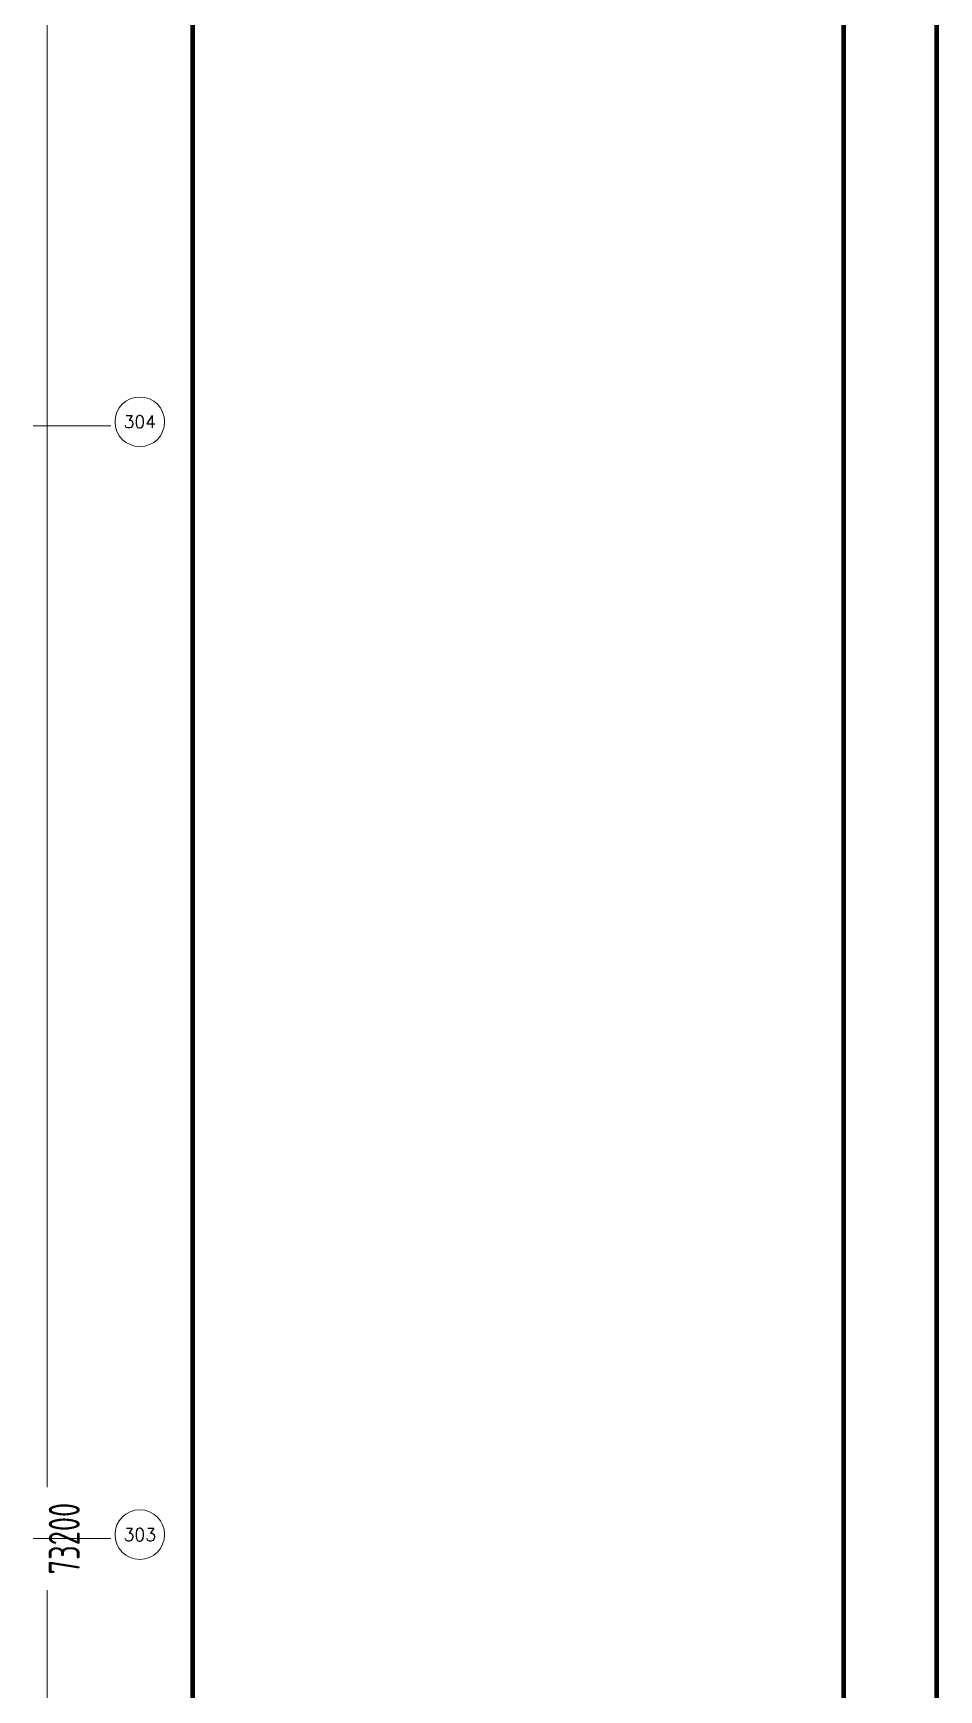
# Model space of a CAD drawing. Extents: x -1201378 to 2367219, y -619313 to 244905.
# Drawn here: x -79568 to -64954, y -221788 to -195065 of the extents above; entities that cross this region are included whole.
import ezdxf
from ezdxf.enums import TextEntityAlignment as Align

# ---------------------------------------------------------------- set-up
doc = ezdxf.new("R2010")
doc.units = 0
doc.header["$LTSCALE"] = 1000
doc.linetypes.add('CENTER', pattern=[2, 1.25, -0.25, 0.25, -0.25])
doc.layers.get('0').update_dxf_attribs({"linetype": 'CONTINUOUS'})
doc.layers.get('Defpoints').update_dxf_attribs({"linetype": 'CONTINUOUS'})
doc.layers.add('0-cxFrame', color=155, linetype='CONTINUOUS')
for name, color, linetype, lineweight in [('0-cxText', 131, 'CONTINUOUS', 25), ('S-axis', 111, 'CONTINUOUS', 0), ('S-dote', 5, 'CENTER', 0)]:
    doc.layers.add(name, color=color, linetype=linetype, lineweight=lineweight)
doc.styles.add('_TCH_AXIS', font='COMPLEX', dxfattribs={"bigfont": 'GBCBIG'})
doc.styles.add('cx_tuming', font='simhei.ttf')
doc.styles.add('cx_tuqian1', font='')
doc.styles.add('TSSD_Dimension', font='tssdeng.shx', dxfattribs={"width": 0.7, "bigfont": 'hztxt.shx'})
doc.styles.add('黑体', font='simhei.ttf', dxfattribs={"width": 0.8})
doc.styles.get('cx_tuqian1').set_extended_font_data('SimSun')
doc.dimstyles.new('TSSD_200_200', dxfattribs={"dimtxt": 500, "dimasz": 200, "dimexe": 200, "dimexo": 500, "dimgap": 200, "dimtad": 1, "dimdec": 0, "dimzin": 0, "dimdsep": 46, "dimtxsty": 'TSSD_Dimension', "dimblk": 'ARCHTICK', "dimcen": 0, "dimdle": 200, "dimclrt": 7, "dimadec": 0, "dimazin": 0, "dimtfac": 1, "dimtdec": 0, "dimtix": 1, "dimtmove": 2, "dimatfit": 3, "dimfxl": 1, "dimtolj": 1, "dimtzin": 0, "dimarcsym": 0})

# ---------------------------------------------------------------- blocks, each defined once
blk = doc.blocks.new('_ArchTick')
at = {"color": 0, "linetype": 'ByBlock', "const_width": 0.5}
blk.add_lwpolyline([(-0.71, -0.71), (0.71, 0.71)], dxfattribs=at)
blk = doc.blocks.new('*D457')
at = {"layer": 'Defpoints', "color": 0, "transparency": 16777216}
for p in [(-81236, -282748), (-81236, -355948), (-79341, -355948)]:
    blk.add_point(p, dxfattribs=at)
at = {"layer": 'S-axis', "color": 0, "lineweight": -2, "transparency": 16777216}
for p, q in [((-79341, -282548), (-79341, -318516)), ((-80736, -282748), (-79141, -282748)), ((-79341, -356148), (-79341, -320181)), ((-80736, -355948), (-79141, -355948))]:
    blk.add_line(p, q, dxfattribs=at)
at = {"layer": 'S-axis', "color": 0, "lineweight": -2, "transparency": 16777216, "xscale": 200, "yscale": 200, "zscale": 200}
for p, rotation in [((-79341, -282748), 90), ((-79341, -355948), 270)]:
    blk.add_blockref('_ArchTick', p, dxfattribs=dict(at, rotation=rotation))
at = {"layer": 'S-axis', "color": 7, "transparency": 16777216, "insert": (-79066, -319348), "char_height": 500, "attachment_point": 5, "rotation": 90, "style": 'TSSD_Dimension'}
blk.add_mtext('\\A1;73200', dxfattribs=at)
blk = doc.blocks.new('zjcx_T0(Dragon)')
at = {"layer": '0-cxFrame', "const_width": 50}
blk.add_lwpolyline([(0, 82100), (-7000, 82100), (-7000, 0), (0, 0)], close=True, dxfattribs=at)
blk = doc.blocks.new('TK22.A0 L(Dragon)')
at = {"layer": '0-cxFrame', "color": 7, "const_width": 0.5}
blk.add_lwpolyline([(0, 0), (-1486, 0), (-1486, 841), (0, 841)], close=True, dxfattribs=at)
at = {"layer": '0-cxFrame', "const_width": 0.5}
for points in [[(-80, 10), (-1466, 10), (-1466, 831), (-80, 831)], [(-10, 10), (-80, 10), (-80, 831), (-10, 831)]]:
    blk.add_lwpolyline(points, close=True, dxfattribs=at)
at = {"layer": '0-cxFrame', "xscale": 0.009999999999999998, "yscale": 0.009999999999999998, "zscale": 0.009999999999999998}
blk.add_blockref('zjcx_T0(Dragon)', (-10, 10), dxfattribs=at)
at = {"style": '黑体', "flags": 4}
blk.add_attdef('图幅', text='', height=3.3, dxfattribs=at).set_placement((-40, 3), align=Align.RIGHT)
at = {"layer": '0-cxText', "flags": 4}
for tag, height, style, p in [('建设单位', 3.5, 'cx_tuming', (-45, 240)), ('项目名称', 3.5, 'cx_tuming', (-45, 210)), ('子项名称', 3.5, 'cx_tuming', (-45, 180)), ('工程编号', 3.3, 'cx_tuqian1', (-35, 165)), ('图名1', 3.5, 'cx_tuming', (-45, 87)), ('图名2', 3.5, 'cx_tuming', (-45, 79)), ('图名3', 3.5, 'cx_tuming', (-45, 71)), ('出图日期', 3.3, 'cx_tuqian1', (-39, 60)), ('专业', 3.3, 'cx_tuqian1', (-55, 52)), ('图号', 3.3, 'cx_tuqian1', (-55, 44)), ('版次', 3.3, 'cx_tuqian1', (-20, 44))]:
    blk.add_attdef(tag, text='', height=height, dxfattribs=dict(at, style=style)).set_placement(p, align=Align.MIDDLE)
at = {"layer": 'Defpoints', "color": 6, "flags": 4}
for tag, height, style, p in [('tufu', 3.3, '黑体', (-12, 12)), ('dwfname', 4, 'cx_tuqian1', (-80, 3))]:
    blk.add_attdef(tag, text='', height=height, dxfattribs=dict(at, style=style)).set_placement(p, align=Align.RIGHT)
blk = doc.blocks.new('3#轴网')
at = {"layer": 'S-axis'}
for centre in [(-77846.7, -301333.9), (-77846.7, -319283.9)]:
    blk.add_circle(centre, 400, dxfattribs=at)
at = {"layer": 'S-dote'}
for p, q in [((-78316.2, -301398.2), (-273210.6, -301398.2)), ((-78316.2, -319348.2), (-273210.6, -319348.2))]:
    blk.add_line(p, q, dxfattribs=at)
at = {"layer": 'S-axis', "style": '_TCH_AXIS'}
for s, height, p, p2 in [('304', 199.75, (-78108.2, -301433.8), (-77585.1, -301433.8)), ('303', 206.28, (-78107, -319387), (-77586.4, -319387))]:
    blk.add_text(s, height=height, dxfattribs=at).set_placement(p, p2, align=Align.FIT)
at = {"layer": 'S-axis'}
dim = blk.add_linear_dim(base=(-79340.7, -355948.2), p1=(-81236.2, -282748.2), p2=(-81236.2, -355948.2), angle=270, dimstyle='TSSD_200_200', dxfattribs=at)
dim.commit()
dim.dimension.update_dxf_attribs({"geometry": '*D457', "text_midpoint": (-79065.7, -319348.2), "dimtype": 161})

msp = doc.modelspace()

# ---------------------------------------------------------------- block references
at = {"layer": '0-cxFrame', "xscale": 150, "yscale": 150, "zscale": 150}
msp.add_blockref('TK22.A0 L(Dragon)', (-64991.7, -296102.2), dxfattribs=at)
at = {"layer": 'S-axis'}
msp.add_blockref('3#轴网', (0, 100000), dxfattribs=at)

doc.saveas('drawing.dxf')
